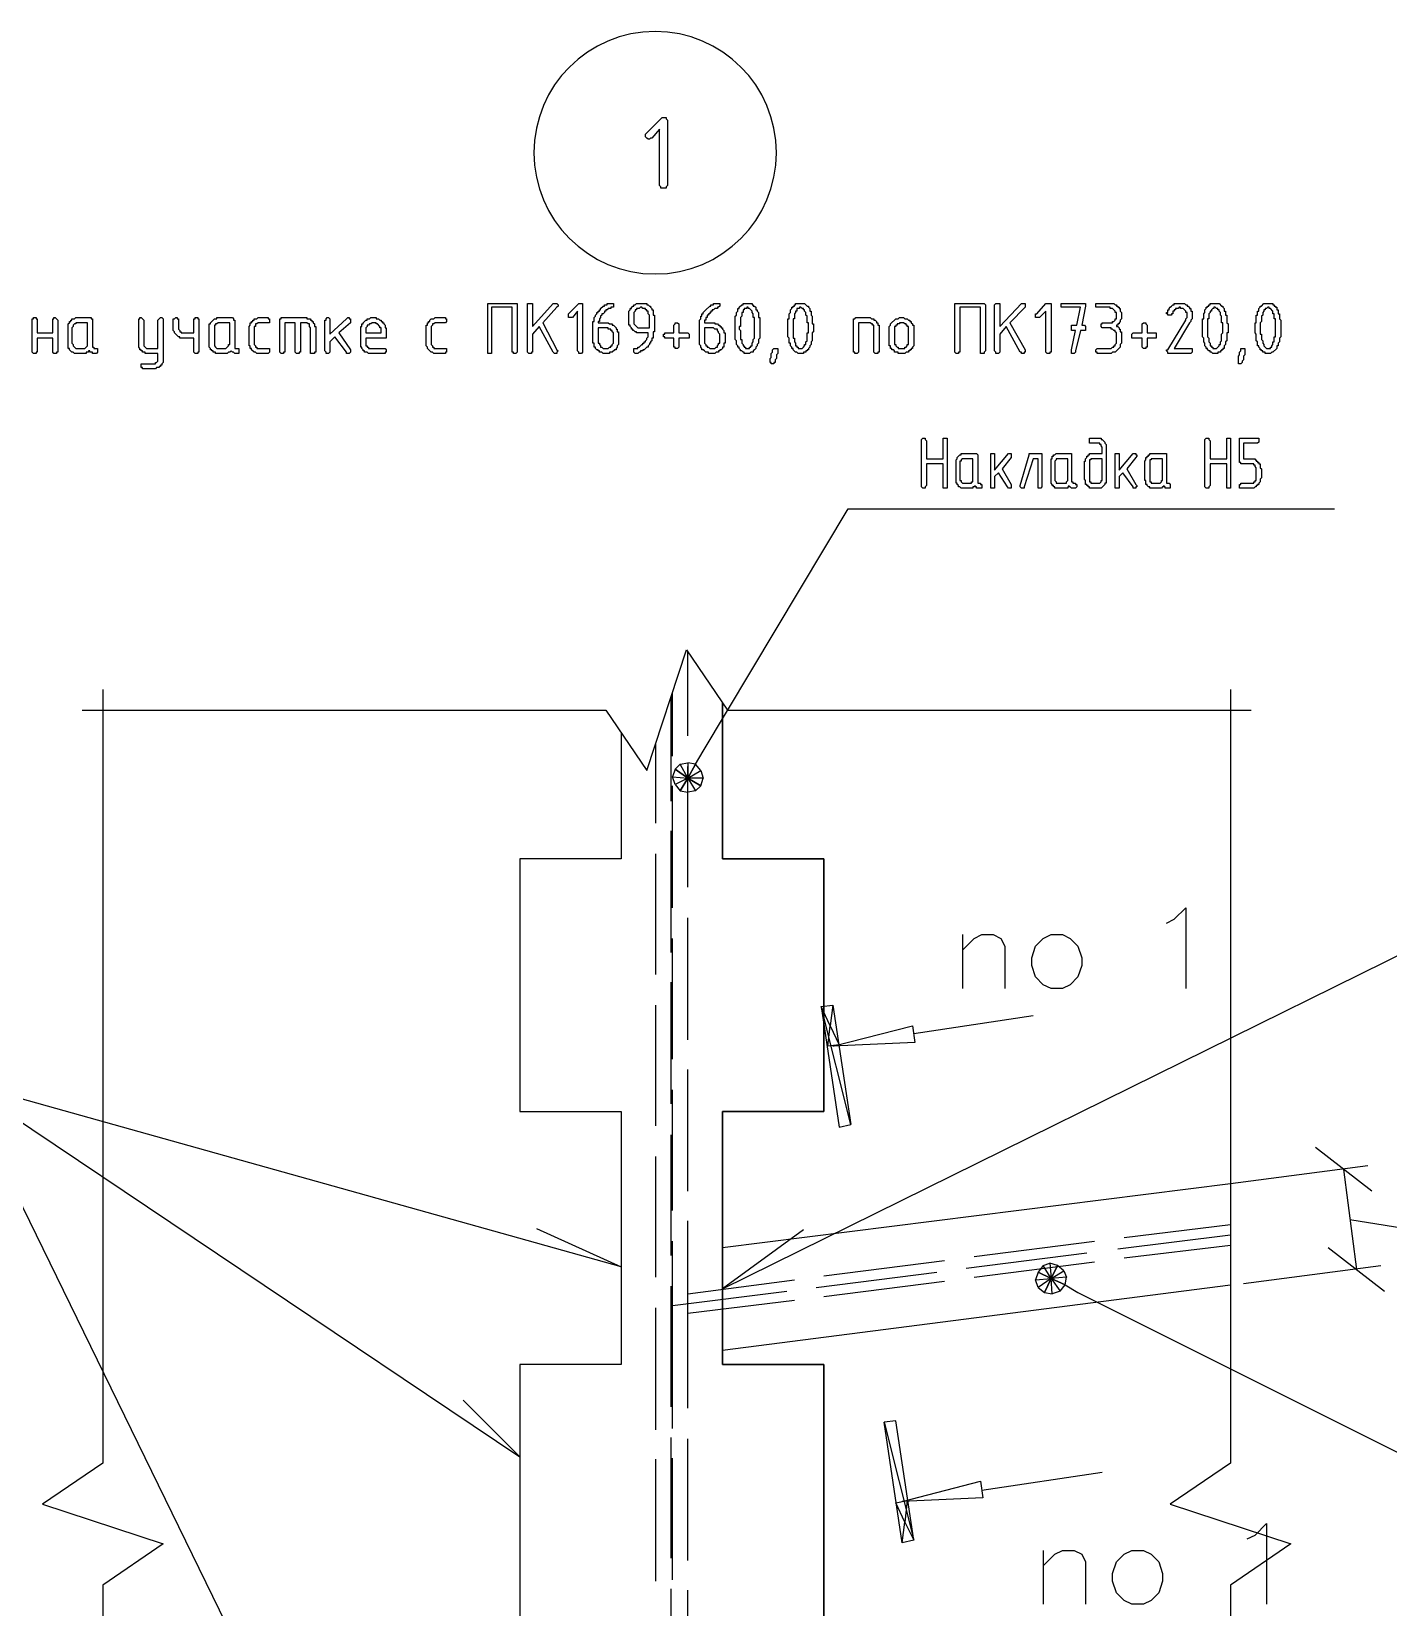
# Model space of a CAD drawing. Header units: millimetres. Extents: x 1 to 1188, y 1 to 840.
# Drawn here: x 435.3 to 502.4, y 317.3 to 395.3 of the extents above; entities that cross this region are included whole.
import ezdxf

# ---------------------------------------------------------------- set-up
doc = ezdxf.new("R2010")
doc.units = ezdxf.units.MM
doc.layers.add('GEOMETRY', color=7, linetype='Continuous')
doc.layers.add('TEXT_OUTLINE', color=7, linetype='Continuous')

msp = doc.modelspace()

# ---------------------------------------------------------------- linework, layer by layer
at = {"layer": 'GEOMETRY'}
for points in [[(466.352, 390.469), (465.97, 390.023), (465.906, 390.023), (465.843, 389.96), (465.78, 389.96), (465.716, 390.023), (465.653, 390.088), (465.653, 390.215), (466.478, 391.04), (466.669, 391.04), (466.669, 390.977), (466.732, 390.914), (466.732, 387.675), (466.669, 387.61), (466.669, 387.547), (466.415, 387.547), (466.415, 387.61), (466.352, 387.675)], [(457.906, 381.832), (459.303, 381.832), (459.303, 379.419), (459.239, 379.356), (459.113, 379.356), (459.113, 379.419), (459.048, 379.419), (459.048, 381.642), (458.032, 381.642), (458.032, 379.356), (457.842, 379.356), (457.842, 381.832)], [(460.382, 380.69), (460.065, 380.308), (460.065, 379.419), (460.002, 379.419), (460.002, 379.356), (459.873, 379.356), (459.81, 379.419), (459.81, 381.832), (460.065, 381.832), (460.065, 380.69), (461.081, 381.832), (461.271, 381.832), (461.334, 381.769), (461.334, 381.706), (461.271, 381.642), (460.572, 380.88), (461.271, 379.546), (461.334, 379.483), (461.271, 379.419), (461.271, 379.356), (461.144, 379.356), (461.081, 379.419)], [(462.288, 381.452), (462.033, 381.134), (461.843, 381.134), (461.843, 381.325), (462.351, 381.832), (462.541, 381.832), (462.541, 379.419), (462.478, 379.356), (462.351, 379.356), (462.351, 379.419), (462.288, 379.483)], [(463.939, 381.832), (464.065, 381.832), (464.065, 381.642), (463.939, 381.642), (463.939, 381.579), (463.81, 381.579), (463.747, 381.515), (463.684, 381.515), (463.684, 381.452), (463.62, 381.452), (463.62, 381.389), (463.557, 381.325), (463.494, 381.325), (463.494, 381.26), (463.43, 381.197), (463.43, 381.134), (463.367, 381.07), (463.367, 380.944), (463.303, 380.944), (463.303, 380.88), (463.81, 380.88), (463.875, 380.817), (464.002, 380.817), (464.002, 380.753), (464.065, 380.753), (464.192, 380.627), (464.192, 380.563), (464.256, 380.563), (464.256, 380.435), (464.319, 380.435), (464.319, 379.801), (464.256, 379.738), (464.256, 379.673), (464.192, 379.61), (464.192, 379.546), (464.129, 379.546), (464.002, 379.419), (463.875, 379.419), (463.875, 379.356), (463.557, 379.356), (463.494, 379.419), (463.367, 379.419), (463.367, 379.483), (463.303, 379.483), (463.303, 379.546), (463.24, 379.546), (463.177, 379.61), (463.177, 379.673), (463.113, 379.673), (463.113, 379.864), (463.048, 379.864), (463.048, 380.944), (463.113, 380.944), (463.113, 381.134), (463.177, 381.197), (463.177, 381.26), (463.24, 381.325), (463.24, 381.389), (463.303, 381.389), (463.303, 381.452), (463.367, 381.452), (463.367, 381.515), (463.43, 381.515), (463.43, 381.579), (463.557, 381.706), (463.62, 381.706), (463.62, 381.769), (463.747, 381.769), (463.747, 381.832)], [(465.208, 379.356), (465.144, 379.356), (465.081, 379.419), (465.081, 379.61), (465.271, 379.61), (465.271, 379.673), (465.335, 379.673), (465.398, 379.738), (465.463, 379.801), (465.526, 379.801), (465.526, 379.864), (465.589, 379.864), (465.589, 379.928), (465.653, 379.928), (465.653, 379.991), (465.716, 380.055), (465.716, 380.118), (465.78, 380.181), (465.78, 380.372), (465.208, 380.372), (465.208, 380.435), (465.144, 380.435), (465.081, 380.498), (465.018, 380.498), (465.018, 380.563), (464.954, 380.563), (464.954, 380.627), (464.891, 380.69), (464.891, 380.753), (464.827, 380.753), (464.827, 381.452), (464.891, 381.515), (464.891, 381.579), (464.954, 381.579), (464.954, 381.642), (465.018, 381.706), (465.081, 381.706), (465.081, 381.769), (465.144, 381.769), (465.208, 381.832), (465.716, 381.832), (465.716, 381.769), (465.78, 381.769), (465.843, 381.706), (465.906, 381.706), (465.906, 381.642), (465.97, 381.579), (465.97, 381.515), (466.033, 381.515), (466.033, 381.26), (466.097, 381.26), (466.097, 380.435), (466.033, 380.435), (466.033, 380.118), (465.97, 380.118), (465.97, 379.991), (465.906, 379.928), (465.906, 379.864), (465.843, 379.864), (465.843, 379.801), (465.78, 379.738), (465.78, 379.673), (465.716, 379.673), (465.589, 379.546), (465.526, 379.546), (465.526, 379.483), (465.398, 379.483), (465.398, 379.419), (465.335, 379.419), (465.271, 379.356)], [(465.843, 380.627), (465.843, 381.26), (465.78, 381.325), (465.78, 381.452), (465.716, 381.452), (465.716, 381.515), (465.653, 381.515), (465.653, 381.579), (465.526, 381.579), (465.463, 381.642), (465.398, 381.642), (465.335, 381.579), (465.208, 381.579), (465.208, 381.515), (465.144, 381.515), (465.144, 381.452), (465.081, 381.389), (465.081, 380.817), (465.271, 380.627)], [(469.208, 381.832), (469.335, 381.832), (469.335, 381.706), (469.272, 381.642), (469.208, 381.642), (469.208, 381.579), (469.081, 381.579), (469.018, 381.515), (468.955, 381.515), (468.955, 381.452), (468.891, 381.452), (468.891, 381.389), (468.828, 381.389), (468.828, 381.325), (468.764, 381.325), (468.764, 381.26), (468.701, 381.26), (468.701, 381.134), (468.638, 381.134), (468.638, 381.007), (468.573, 381.007), (468.573, 380.88), (469.081, 380.88), (469.081, 380.817), (469.208, 380.817), (469.272, 380.753), (469.335, 380.753), (469.335, 380.69), (469.398, 380.69), (469.398, 380.627), (469.463, 380.627), (469.463, 380.563), (469.527, 380.498), (469.527, 380.372), (469.59, 380.372), (469.59, 379.864), (469.527, 379.864), (469.527, 379.673), (469.463, 379.673), (469.463, 379.61), (469.398, 379.546), (469.335, 379.546), (469.335, 379.483), (469.272, 379.483), (469.272, 379.419), (469.145, 379.419), (469.081, 379.356), (468.764, 379.356), (468.764, 379.419), (468.638, 379.419), (468.573, 379.483), (468.51, 379.546), (468.446, 379.546), (468.446, 379.61), (468.383, 379.673), (468.383, 379.738), (468.319, 379.801), (468.319, 381.007), (468.383, 381.07), (468.383, 381.197), (468.446, 381.197), (468.446, 381.325), (468.51, 381.325), (468.51, 381.389), (468.573, 381.452), (468.638, 381.515), (468.828, 381.706), (468.891, 381.706), (468.891, 381.769), (469.018, 381.769), (469.018, 381.832)], [(471.304, 380.627), (471.304, 380.118), (471.241, 380.055), (471.241, 379.864), (471.177, 379.801), (471.177, 379.738), (471.114, 379.673), (471.114, 379.61), (471.051, 379.546), (470.986, 379.483), (470.986, 379.419), (470.859, 379.419), (470.796, 379.356), (470.542, 379.356), (470.542, 379.419), (470.479, 379.419), (470.415, 379.483), (470.352, 379.483), (470.352, 379.546), (470.289, 379.61), (470.289, 379.673), (470.225, 379.673), (470.225, 379.738), (470.16, 379.801), (470.16, 379.991), (470.097, 380.055), (470.097, 381.197), (470.16, 381.26), (470.16, 381.389), (470.225, 381.452), (470.225, 381.579), (470.289, 381.579), (470.289, 381.642), (470.415, 381.769), (470.479, 381.769), (470.479, 381.832), (470.923, 381.832), (470.923, 381.769), (470.986, 381.769), (470.986, 381.706), (471.051, 381.706), (471.114, 381.642), (471.114, 381.515), (471.177, 381.515), (471.177, 381.452), (471.241, 381.389), (471.241, 381.134), (471.304, 381.134)], [(471.051, 380.627), (471.051, 381.134), (470.986, 381.134), (470.986, 381.325), (470.923, 381.389), (470.923, 381.452), (470.796, 381.579), (470.732, 381.579), (470.732, 381.642), (470.669, 381.642), (470.669, 381.579), (470.542, 381.579), (470.542, 381.515), (470.479, 381.515), (470.479, 381.389), (470.415, 381.389), (470.415, 381.197), (470.352, 381.134), (470.352, 380.69), (470.289, 380.69), (470.289, 380.563), (470.352, 380.498), (470.352, 380.055), (470.415, 380.055), (470.415, 379.864), (470.479, 379.801), (470.479, 379.738), (470.542, 379.738), (470.542, 379.673), (470.606, 379.673), (470.606, 379.61), (470.796, 379.61), (470.796, 379.673), (470.859, 379.673), (470.859, 379.738), (470.923, 379.738), (470.923, 379.864), (470.986, 379.928), (470.986, 380.055), (471.051, 380.118)], [(473.971, 380.627), (473.971, 380.435), (473.907, 380.372), (473.907, 379.991), (473.844, 379.928), (473.844, 379.801), (473.781, 379.738), (473.781, 379.673), (473.717, 379.61), (473.717, 379.546), (473.654, 379.546), (473.654, 379.483), (473.59, 379.483), (473.59, 379.419), (473.464, 379.419), (473.464, 379.356), (473.209, 379.356), (473.145, 379.419), (473.082, 379.419), (472.955, 379.546), (472.955, 379.61), (472.892, 379.61), (472.892, 379.673), (472.828, 379.738), (472.828, 379.864), (472.765, 379.864), (472.765, 380.118), (472.702, 380.181), (472.702, 381.07), (472.765, 381.07), (472.765, 381.325), (472.828, 381.389), (472.828, 381.515), (472.892, 381.579), (472.892, 381.642), (472.955, 381.642), (472.955, 381.706), (473.019, 381.706), (473.019, 381.769), (473.082, 381.769), (473.082, 381.832), (473.527, 381.832), (473.654, 381.706), (473.717, 381.706), (473.717, 381.642), (473.781, 381.579), (473.781, 381.452), (473.844, 381.452), (473.844, 381.26), (473.907, 381.197), (473.907, 380.817), (473.971, 380.817)], [(473.717, 380.627), (473.717, 380.88), (473.654, 380.88), (473.654, 381.197), (473.59, 381.26), (473.59, 381.389), (473.527, 381.452), (473.527, 381.515), (473.464, 381.515), (473.464, 381.579), (473.4, 381.579), (473.335, 381.642), (473.272, 381.642), (473.272, 381.579), (473.145, 381.579), (473.145, 381.452), (473.082, 381.452), (473.082, 381.389), (473.019, 381.325), (473.019, 381.07), (472.955, 381.07), (472.955, 380.118), (473.019, 380.118), (473.019, 379.928), (473.082, 379.864), (473.082, 379.738), (473.145, 379.738), (473.145, 379.673), (473.209, 379.673), (473.209, 379.61), (473.4, 379.61), (473.464, 379.673), (473.527, 379.738), (473.527, 379.801), (473.59, 379.801), (473.59, 379.928), (473.654, 379.991), (473.654, 380.372), (473.717, 380.372)], [(481.083, 381.832), (482.417, 381.832), (482.48, 381.769), (482.48, 379.483), (482.417, 379.419), (482.417, 379.356), (482.227, 379.356), (482.227, 381.642), (481.21, 381.642), (481.21, 379.419), (481.146, 379.419), (481.146, 379.356), (481.019, 379.356), (480.956, 379.419), (480.956, 381.832)], [(483.496, 380.69), (483.179, 380.308), (483.179, 379.419), (483.115, 379.356), (482.989, 379.356), (482.989, 379.419), (482.925, 379.483), (482.925, 381.769), (482.989, 381.832), (483.179, 381.832), (483.179, 380.69), (484.258, 381.832), (484.448, 381.832), (484.448, 381.642), (483.686, 380.88), (484.448, 379.546), (484.448, 379.419), (484.385, 379.419), (484.385, 379.356), (484.258, 379.356), (484.258, 379.419), (484.194, 379.419)], [(485.465, 381.452), (485.147, 381.134), (484.956, 381.134), (484.956, 381.325), (485.02, 381.325), (485.465, 381.832), (485.719, 381.832), (485.719, 379.419), (485.655, 379.419), (485.655, 379.356), (485.528, 379.356), (485.465, 379.419)], [(486.926, 380.498), (486.734, 380.498), (486.734, 380.753), (486.989, 380.753), (487.179, 381.642), (486.227, 381.642), (486.227, 381.832), (487.433, 381.832), (487.433, 381.706), (487.243, 380.753), (487.369, 380.753), (487.433, 380.69), (487.433, 380.498), (487.179, 380.498), (486.926, 379.483), (486.926, 379.419), (486.861, 379.356), (486.734, 379.356), (486.734, 379.546)], [(488.577, 380.627), (488.258, 380.627), (488.195, 380.69), (488.195, 380.817), (488.258, 380.817), (488.258, 380.88), (488.767, 380.88), (488.767, 380.944), (488.83, 380.944), (488.894, 381.007), (488.894, 381.07), (488.957, 381.07), (488.957, 381.389), (488.894, 381.389), (488.894, 381.452), (488.767, 381.579), (488.64, 381.579), (488.64, 381.642), (487.941, 381.642), (487.941, 381.832), (488.83, 381.832), (488.894, 381.769), (488.957, 381.769), (488.957, 381.706), (489.02, 381.706), (489.02, 381.642), (489.084, 381.642), (489.084, 381.579), (489.147, 381.579), (489.147, 381.452), (489.21, 381.389), (489.21, 381.07), (489.147, 381.007), (489.147, 380.944), (489.084, 380.88), (489.084, 380.817), (489.02, 380.817), (489.02, 380.753), (488.957, 380.753), (488.957, 380.69), (489.02, 380.69), (489.084, 380.627), (489.084, 380.563), (489.147, 380.563), (489.147, 380.435), (489.21, 380.435), (489.21, 379.864), (489.147, 379.801), (489.147, 379.673), (488.894, 379.419), (488.767, 379.419), (488.703, 379.356), (488.005, 379.356), (488.005, 379.419), (487.941, 379.419), (487.941, 379.546), (488.005, 379.61), (488.703, 379.61), (488.767, 379.673), (488.83, 379.673), (488.83, 379.738), (488.894, 379.738), (488.894, 379.801), (488.957, 379.864), (488.957, 380.372), (488.894, 380.435), (488.894, 380.498), (488.83, 380.498), (488.767, 380.563), (488.703, 380.563), (488.703, 380.627)], [(492.069, 381.832), (492.322, 381.832), (492.385, 381.769), (492.45, 381.769), (492.45, 381.706), (492.514, 381.706), (492.577, 381.642), (492.577, 381.579), (492.64, 381.579), (492.64, 381.452), (492.704, 381.452), (492.704, 381.07), (492.64, 381.007), (492.64, 380.944), (492.577, 380.88), (491.815, 379.61), (492.704, 379.61), (492.704, 379.419), (492.64, 379.356), (491.497, 379.356), (491.497, 379.419), (491.433, 379.483), (491.433, 379.546), (491.497, 379.546), (492.385, 381.007), (492.385, 381.07), (492.45, 381.134), (492.45, 381.389), (492.385, 381.389), (492.385, 381.452), (492.259, 381.579), (492.132, 381.579), (492.132, 381.642), (492.069, 381.642), (492.005, 381.579), (491.878, 381.579), (491.878, 381.515), (491.815, 381.515), (491.815, 381.452), (491.752, 381.452), (491.752, 381.325), (491.688, 381.325), (491.688, 381.26), (491.497, 381.26), (491.497, 381.325), (491.433, 381.325), (491.433, 381.389), (491.497, 381.389), (491.497, 381.515), (491.56, 381.515), (491.56, 381.579), (491.623, 381.642), (491.688, 381.706), (491.752, 381.769), (491.815, 381.769), (491.815, 381.832)], [(494.481, 380.627), (494.481, 380.372), (494.418, 380.372), (494.418, 379.991), (494.355, 379.928), (494.355, 379.801), (494.291, 379.738), (494.291, 379.61), (494.228, 379.61), (494.228, 379.546), (494.164, 379.546), (494.164, 379.483), (494.101, 379.483), (494.101, 379.419), (493.973, 379.419), (493.973, 379.356), (493.719, 379.356), (493.656, 379.419), (493.593, 379.419), (493.593, 379.483), (493.529, 379.483), (493.466, 379.546), (493.466, 379.61), (493.402, 379.61), (493.402, 379.673), (493.339, 379.738), (493.339, 379.864), (493.276, 379.928), (493.276, 380.118), (493.211, 380.181), (493.211, 381.07), (493.276, 381.07), (493.276, 381.325), (493.339, 381.389), (493.339, 381.515), (493.402, 381.579), (493.402, 381.642), (493.466, 381.642), (493.466, 381.706), (493.529, 381.706), (493.529, 381.769), (493.593, 381.769), (493.593, 381.832), (494.038, 381.832), (494.164, 381.706), (494.228, 381.706), (494.228, 381.642), (494.291, 381.579), (494.291, 381.452), (494.355, 381.452), (494.355, 381.26), (494.418, 381.26), (494.418, 380.88), (494.481, 380.817)], [(494.228, 380.627), (494.228, 380.88), (494.164, 380.88), (494.164, 381.197), (494.101, 381.26), (494.101, 381.389), (494.038, 381.452), (494.038, 381.515), (493.973, 381.515), (493.973, 381.579), (493.91, 381.579), (493.846, 381.642), (493.783, 381.642), (493.783, 381.579), (493.719, 381.579), (493.656, 381.515), (493.656, 381.452), (493.593, 381.452), (493.593, 381.389), (493.529, 381.325), (493.529, 381.07), (493.466, 381.07), (493.466, 380.181), (493.529, 380.118), (493.529, 379.928), (493.593, 379.864), (493.593, 379.738), (493.656, 379.738), (493.656, 379.673), (493.719, 379.673), (493.719, 379.61), (493.91, 379.61), (494.038, 379.738), (494.038, 379.801), (494.101, 379.801), (494.101, 379.928), (494.164, 379.991), (494.164, 380.308), (494.228, 380.372)], [(497.085, 380.627), (497.085, 380.181), (497.021, 380.118), (497.021, 379.928), (496.958, 379.864), (496.958, 379.738), (496.894, 379.738), (496.894, 379.61), (496.704, 379.419), (496.641, 379.419), (496.577, 379.356), (496.323, 379.356), (496.323, 379.419), (496.196, 379.419), (496.196, 379.483), (496.132, 379.483), (496.132, 379.546), (496.069, 379.546), (496.069, 379.61), (496.006, 379.673), (496.006, 379.738), (495.942, 379.738), (495.942, 379.928), (495.879, 379.991), (495.879, 380.308), (495.815, 380.372), (495.815, 380.88), (495.879, 380.88), (495.879, 381.26), (495.942, 381.26), (495.942, 381.452), (496.006, 381.452), (496.006, 381.579), (496.069, 381.642), (496.069, 381.706), (496.132, 381.706), (496.259, 381.832), (496.704, 381.832), (496.704, 381.769), (496.768, 381.769), (496.768, 381.706), (496.831, 381.706), (496.831, 381.642), (496.894, 381.642), (496.894, 381.515), (496.958, 381.515), (496.958, 381.325), (497.021, 381.325), (497.021, 381.07), (497.085, 381.007)], [(496.831, 380.627), (496.831, 381.07), (496.768, 381.07), (496.768, 381.325), (496.704, 381.325), (496.704, 381.452), (496.577, 381.579), (496.514, 381.579), (496.514, 381.642), (496.451, 381.642), (496.386, 381.579), (496.323, 381.579), (496.323, 381.515), (496.259, 381.515), (496.259, 381.452), (496.196, 381.389), (496.196, 381.26), (496.132, 381.197), (496.132, 380.944), (496.069, 380.88), (496.069, 380.308), (496.132, 380.308), (496.132, 380.055), (496.196, 379.991), (496.196, 379.864), (496.259, 379.801), (496.259, 379.738), (496.323, 379.673), (496.386, 379.61), (496.577, 379.61), (496.577, 379.673), (496.641, 379.673), (496.641, 379.738), (496.704, 379.801), (496.704, 379.928), (496.768, 379.928), (496.768, 380.181), (496.831, 380.181)], [(435.554, 380.118), (435.554, 379.419), (435.49, 379.419), (435.49, 379.356), (435.364, 379.356), (435.3, 379.419), (435.3, 381.07), (435.364, 381.07), (435.364, 381.134), (435.49, 381.134), (435.49, 381.07), (435.554, 381.07), (435.554, 380.372), (436.316, 380.372), (436.316, 381.07), (436.379, 381.07), (436.379, 381.134), (436.443, 381.134), (436.569, 381.007), (436.569, 379.419), (436.506, 379.419), (436.506, 379.356), (436.379, 379.356), (436.316, 379.419), (436.316, 380.118)], [(438.539, 379.483), (438.539, 379.419), (438.475, 379.356), (438.284, 379.356), (438.284, 379.419), (438.157, 379.419), (438.157, 379.483), (438.094, 379.483), (438.094, 379.419), (437.967, 379.419), (437.967, 379.356), (437.395, 379.356), (437.331, 379.419), (437.268, 379.419), (437.141, 379.546), (437.141, 379.61), (437.078, 379.61), (437.078, 380.817), (437.141, 380.88), (437.141, 380.944), (437.205, 380.944), (437.205, 381.007), (437.268, 381.007), (437.268, 381.07), (437.395, 381.07), (437.458, 381.134), (438.22, 381.134), (438.22, 381.07), (438.284, 381.07), (438.284, 379.673), (438.347, 379.673), (438.347, 379.61), (438.539, 379.61)], [(438.03, 380.88), (437.458, 380.88), (437.458, 380.817), (437.395, 380.817), (437.331, 380.753), (437.331, 380.69), (437.268, 380.627), (437.268, 379.864), (437.331, 379.801), (437.331, 379.738), (437.395, 379.673), (437.458, 379.61), (437.903, 379.61), (437.967, 379.673), (438.03, 379.738)], [(441.522, 379.102), (441.522, 379.356), (440.888, 379.356), (440.888, 379.419), (440.76, 379.419), (440.76, 379.483), (440.697, 379.483), (440.697, 379.546), (440.633, 379.546), (440.633, 379.61), (440.57, 379.673), (440.57, 381.07), (440.633, 381.07), (440.633, 381.134), (440.697, 381.134), (440.823, 381.007), (440.823, 379.738), (440.952, 379.61), (441.522, 379.61), (441.522, 381.007), (441.585, 381.07), (441.65, 381.134), (441.714, 381.134), (441.777, 381.07), (441.777, 378.911), (441.714, 378.848), (441.714, 378.784), (441.65, 378.784), (441.65, 378.721), (441.585, 378.721), (441.585, 378.657), (441.459, 378.657), (441.395, 378.594), (440.76, 378.594), (440.76, 378.657), (440.697, 378.657), (440.697, 378.848), (441.395, 378.848), (441.395, 378.911), (441.459, 378.911), (441.522, 378.976)], [(443.555, 381.007), (443.555, 379.419), (443.491, 379.419), (443.491, 379.356), (443.364, 379.356), (443.301, 379.419), (443.301, 380.118), (442.602, 380.118), (442.602, 380.181), (442.539, 380.181), (442.476, 380.245), (442.411, 380.308), (442.348, 380.372), (442.348, 380.435), (442.284, 380.498), (442.284, 381.07), (442.348, 381.07), (442.411, 381.134), (442.476, 381.134), (442.476, 381.07), (442.539, 381.07), (442.539, 380.563), (442.602, 380.498), (442.602, 380.435), (442.666, 380.435), (442.666, 380.372), (443.301, 380.372), (443.301, 381.07), (443.364, 381.07), (443.364, 381.134), (443.491, 381.134), (443.491, 381.07), (443.555, 381.07)], [(445.523, 379.483), (445.523, 379.356), (445.332, 379.356), (445.269, 379.419), (445.206, 379.419), (445.142, 379.483), (445.079, 379.419), (445.015, 379.419), (444.952, 379.356), (444.38, 379.356), (444.38, 379.419), (444.253, 379.419), (444.253, 379.483), (444.19, 379.483), (444.19, 379.546), (444.127, 379.546), (444.127, 379.61), (444.063, 379.673), (444.063, 380.817), (444.127, 380.817), (444.127, 380.88), (444.317, 381.07), (444.444, 381.07), (444.444, 381.134), (445.206, 381.134), (445.269, 381.07), (445.269, 381.007), (445.332, 381.007), (445.332, 379.61), (445.523, 379.61)], [(445.079, 380.88), (444.507, 380.88), (444.444, 380.817), (444.38, 380.817), (444.38, 380.753), (444.317, 380.753), (444.317, 379.738), (444.38, 379.673), (444.444, 379.61), (444.889, 379.61), (444.952, 379.673), (445.015, 379.738), (445.015, 379.801), (445.079, 379.801)], [(446.285, 380.627), (446.285, 379.801), (446.348, 379.738), (446.348, 379.673), (446.413, 379.673), (446.413, 379.61), (447.047, 379.61), (447.047, 379.419), (446.983, 379.356), (446.413, 379.356), (446.348, 379.419), (446.285, 379.419), (446.158, 379.546), (446.158, 379.61), (446.094, 379.61), (446.094, 379.738), (446.031, 379.738), (446.031, 380.69), (446.094, 380.753), (446.094, 380.88), (446.158, 380.88), (446.158, 380.944), (446.221, 380.944), (446.221, 381.007), (446.285, 381.007), (446.285, 381.07), (446.413, 381.07), (446.476, 381.134), (446.983, 381.134), (446.983, 381.07), (447.047, 381.07), (447.047, 380.88), (446.476, 380.88), (446.413, 380.817), (446.348, 380.817), (446.348, 380.69), (446.285, 380.69)], [(447.682, 381.134), (448.889, 381.134), (448.889, 381.07), (449.079, 381.07), (449.079, 381.007), (449.143, 381.007), (449.143, 380.944), (449.206, 380.944), (449.206, 380.88), (449.269, 380.817), (449.269, 380.69), (449.333, 380.69), (449.333, 379.419), (449.269, 379.419), (449.269, 379.356), (449.079, 379.356), (449.079, 380.627), (449.016, 380.69), (449.016, 380.817), (448.952, 380.817), (448.889, 380.88), (448.571, 380.88), (448.571, 379.419), (448.507, 379.419), (448.507, 379.356), (448.381, 379.356), (448.317, 379.419), (448.317, 380.88), (447.809, 380.88), (447.809, 379.419), (447.745, 379.419), (447.745, 379.356), (447.619, 379.356), (447.555, 379.419), (447.555, 381.07), (447.619, 381.07), (447.619, 381.134)], [(450.031, 380.308), (450.857, 381.07), (450.92, 381.134), (450.984, 381.134), (450.984, 381.07), (451.047, 381.07), (451.047, 380.88), (450.477, 380.372), (451.047, 379.546), (451.047, 379.419), (450.984, 379.356), (450.857, 379.356), (450.857, 379.419), (450.285, 380.181), (450.031, 379.928), (450.031, 379.419), (449.968, 379.356), (449.841, 379.356), (449.841, 379.419), (449.778, 379.483), (449.778, 381.007), (449.841, 381.007), (449.841, 381.07), (449.905, 381.134), (449.968, 381.134), (450.031, 381.07)], [(451.809, 380.118), (451.809, 379.738), (451.873, 379.738), (451.873, 379.673), (451.936, 379.673), (451.936, 379.61), (452.763, 379.61), (452.826, 379.546), (452.826, 379.419), (452.763, 379.419), (452.763, 379.356), (451.936, 379.356), (451.873, 379.419), (451.746, 379.419), (451.746, 379.483), (451.682, 379.483), (451.682, 379.546), (451.619, 379.61), (451.619, 379.673), (451.556, 379.673), (451.556, 380.69), (451.619, 380.69), (451.619, 380.817), (451.682, 380.817), (451.682, 380.88), (451.809, 381.007), (451.873, 381.007), (451.873, 381.07), (452.001, 381.07), (452.064, 381.134), (452.318, 381.134), (452.318, 381.07), (452.444, 381.07), (452.508, 381.007), (452.571, 381.007), (452.571, 380.944), (452.635, 380.944), (452.635, 380.88), (452.698, 380.88), (452.698, 380.817), (452.763, 380.753), (452.763, 380.627), (452.826, 380.627), (452.826, 380.118)], [(452.191, 380.88), (452.127, 380.88), (452.064, 380.817), (452.001, 380.817), (451.936, 380.753), (451.873, 380.753), (451.873, 380.69), (451.809, 380.627), (451.809, 380.372), (452.571, 380.372), (452.571, 380.627), (452.508, 380.627), (452.508, 380.69), (452.381, 380.817), (452.318, 380.817), (452.318, 380.88)], [(455.048, 380.627), (455.048, 379.801), (455.111, 379.738), (455.111, 379.673), (455.176, 379.673), (455.176, 379.61), (455.81, 379.61), (455.81, 379.419), (455.746, 379.419), (455.746, 379.356), (455.176, 379.356), (455.111, 379.419), (455.048, 379.419), (454.857, 379.61), (454.857, 379.673), (454.794, 379.738), (454.794, 380.753), (454.857, 380.753), (454.857, 380.88), (454.921, 380.88), (454.921, 380.944), (454.984, 380.944), (454.984, 381.007), (455.048, 381.07), (455.176, 381.07), (455.239, 381.134), (455.746, 381.134), (455.746, 381.07), (455.81, 381.07), (455.81, 380.944), (455.746, 380.88), (455.239, 380.88), (455.176, 380.817), (455.111, 380.817), (455.111, 380.753), (455.048, 380.69)], [(467.05, 380.118), (466.605, 380.118), (466.605, 380.181), (466.542, 380.181), (466.542, 380.308), (466.605, 380.308), (466.605, 380.372), (467.05, 380.372), (467.05, 380.753), (467.114, 380.817), (467.114, 380.88), (467.24, 380.88), (467.304, 380.817), (467.304, 380.372), (467.748, 380.372), (467.811, 380.308), (467.811, 380.118), (467.304, 380.118), (467.304, 379.673), (467.24, 379.61), (467.114, 379.61), (467.114, 379.673), (467.05, 379.673)], [(475.94, 379.483), (475.94, 381.07), (476.003, 381.07), (476.067, 381.134), (476.765, 381.134), (476.829, 381.07), (476.956, 381.07), (476.956, 381.007), (477.019, 381.007), (477.082, 380.944), (477.082, 380.88), (477.146, 380.88), (477.146, 380.753), (477.209, 380.753), (477.209, 379.419), (477.146, 379.419), (477.146, 379.356), (477.019, 379.356), (476.956, 379.419), (476.956, 380.753), (476.892, 380.753), (476.892, 380.817), (476.829, 380.817), (476.765, 380.88), (476.194, 380.88), (476.194, 379.419), (476.13, 379.356), (476.003, 379.356), (476.003, 379.419), (475.94, 379.419)], [(477.718, 379.991), (477.718, 380.69), (477.781, 380.753), (477.781, 380.817), (478.035, 381.07), (478.163, 381.07), (478.226, 381.134), (478.416, 381.134), (478.48, 381.07), (478.606, 381.07), (478.67, 381.007), (478.733, 381.007), (478.733, 380.944), (478.797, 380.944), (478.797, 380.88), (478.86, 380.817), (478.86, 380.753), (478.923, 380.753), (478.923, 379.738), (478.86, 379.673), (478.86, 379.61), (478.797, 379.61), (478.797, 379.546), (478.733, 379.546), (478.733, 379.483), (478.67, 379.483), (478.67, 379.419), (478.543, 379.419), (478.48, 379.356), (478.163, 379.356), (478.163, 379.419), (477.971, 379.419), (477.971, 379.483), (477.908, 379.546), (477.844, 379.546), (477.844, 379.61), (477.781, 379.61), (477.781, 379.738), (477.718, 379.738)], [(478.67, 379.991), (478.67, 380.69), (478.606, 380.69), (478.606, 380.753), (478.543, 380.753), (478.543, 380.817), (478.48, 380.817), (478.416, 380.88), (478.226, 380.88), (478.226, 380.817), (478.098, 380.817), (478.098, 380.753), (478.035, 380.753), (478.035, 380.69), (477.971, 380.69), (477.971, 379.801), (478.035, 379.801), (478.035, 379.738), (478.098, 379.673), (478.163, 379.673), (478.163, 379.61), (478.48, 379.61), (478.48, 379.673), (478.543, 379.673), (478.606, 379.738), (478.606, 379.801), (478.67, 379.801)], [(490.227, 380.118), (489.719, 380.118), (489.719, 380.308), (489.782, 380.372), (490.227, 380.372), (490.227, 380.817), (490.291, 380.88), (490.418, 380.88), (490.418, 380.817), (490.481, 380.753), (490.481, 380.372), (490.926, 380.372), (490.926, 380.118), (490.481, 380.118), (490.481, 379.673), (490.418, 379.673), (490.418, 379.61), (490.291, 379.61), (490.227, 379.673)], [(463.303, 380.627), (463.303, 379.864), (463.367, 379.864), (463.367, 379.801), (463.43, 379.738), (463.43, 379.673), (463.494, 379.673), (463.557, 379.61), (463.81, 379.61), (463.875, 379.673), (463.939, 379.673), (463.939, 379.738), (464.002, 379.738), (464.002, 379.801), (464.065, 379.864), (464.065, 380.372), (464.002, 380.435), (464.002, 380.498), (463.939, 380.498), (463.939, 380.563), (463.81, 380.563), (463.81, 380.627)], [(468.573, 380.627), (468.573, 379.864), (468.638, 379.801), (468.638, 379.738), (468.701, 379.738), (468.701, 379.673), (468.764, 379.673), (468.828, 379.61), (469.081, 379.61), (469.145, 379.673), (469.208, 379.673), (469.208, 379.738), (469.272, 379.801), (469.272, 379.864), (469.335, 379.864), (469.335, 380.308), (469.272, 380.372), (469.272, 380.435), (469.208, 380.498), (469.208, 380.563), (469.081, 380.563), (469.018, 380.627)], [(472.066, 379.61), (472.193, 379.61), (472.193, 379.356), (472.13, 379.293), (472.13, 379.102), (472.066, 379.039), (472.066, 378.911), (472.003, 378.911), (472.003, 378.848), (471.876, 378.848), (471.876, 378.911), (471.813, 378.911), (471.813, 379.102), (471.876, 379.166), (471.876, 379.356), (471.939, 379.419), (471.939, 379.546), (472.003, 379.61)], [(495.18, 379.61), (495.307, 379.61), (495.307, 379.293), (495.244, 379.229), (495.244, 379.039), (495.18, 378.976), (495.18, 378.911), (495.117, 378.848), (494.99, 378.848), (494.99, 379.229), (495.053, 379.293), (495.053, 379.419), (495.117, 379.483), (495.117, 379.61)], [(479.305, 372.816), (479.305, 375.102), (479.369, 375.165), (479.495, 375.165), (479.495, 375.102), (479.559, 375.039), (479.559, 374.148), (480.384, 374.148), (480.384, 375.165), (480.576, 375.165), (480.576, 372.689), (480.384, 372.689), (480.384, 373.895), (479.559, 373.895), (479.559, 372.816), (479.495, 372.752), (479.495, 372.689), (479.369, 372.689), (479.305, 372.752)], [(488.448, 374.657), (488.448, 372.943), (488.385, 372.943), (488.385, 372.879), (488.195, 372.689), (487.623, 372.689), (487.623, 372.752), (487.56, 372.752), (487.56, 372.816), (487.496, 372.816), (487.496, 372.879), (487.433, 372.879), (487.433, 373.069), (487.369, 373.133), (487.369, 374.022), (487.433, 374.022), (487.433, 374.148), (487.496, 374.213), (487.496, 374.277), (487.56, 374.277), (487.56, 374.34), (487.623, 374.34), (487.623, 374.403), (488.258, 374.403), (488.258, 374.72), (488.195, 374.784), (488.195, 374.847), (488.131, 374.847), (488.131, 374.91), (487.623, 374.91), (487.623, 375.165), (488.195, 375.165), (488.195, 375.102), (488.258, 375.102), (488.385, 374.975), (488.385, 374.91), (488.448, 374.847)], [(493.339, 372.816), (493.339, 375.102), (493.402, 375.165), (493.529, 375.165), (493.529, 375.102), (493.593, 375.039), (493.593, 374.148), (494.418, 374.148), (494.418, 375.165), (494.608, 375.165), (494.608, 372.689), (494.418, 372.689), (494.418, 373.895), (493.593, 373.895), (493.593, 372.816), (493.529, 372.752), (493.529, 372.689), (493.402, 372.689), (493.339, 372.752)], [(495.053, 374.022), (495.053, 375.165), (496.006, 375.165), (496.006, 374.975), (495.942, 374.91), (495.244, 374.91), (495.244, 374.148), (495.815, 374.148), (495.815, 374.085), (495.879, 374.085), (495.879, 374.022), (495.942, 374.022), (495.942, 373.958), (496.006, 373.958), (496.006, 373.895), (496.069, 373.895), (496.069, 373.705), (496.132, 373.641), (496.132, 373.196), (496.069, 373.133), (496.069, 373.006), (496.006, 372.943), (496.006, 372.879), (495.942, 372.879), (495.942, 372.816), (495.879, 372.816), (495.879, 372.752), (495.815, 372.752), (495.752, 372.689), (495.053, 372.689), (495.053, 372.879), (495.117, 372.879), (495.117, 372.943), (495.752, 372.943), (495.752, 373.006), (495.815, 373.006), (495.815, 373.069), (495.879, 373.069), (495.879, 373.705), (495.815, 373.768), (495.815, 373.831), (495.752, 373.831), (495.752, 373.895), (495.117, 373.895), (495.117, 373.958), (495.053, 373.958)], [(482.29, 372.816), (482.29, 372.689), (482.035, 372.689), (482.035, 372.752), (481.972, 372.752), (481.972, 372.816), (481.908, 372.752), (481.845, 372.752), (481.845, 372.689), (481.273, 372.689), (481.21, 372.752), (481.146, 372.752), (481.146, 372.816), (481.083, 372.879), (481.083, 372.943), (481.019, 372.943), (481.019, 374.085), (481.083, 374.148), (481.083, 374.213), (481.21, 374.34), (481.273, 374.34), (481.273, 374.403), (482.035, 374.403), (482.098, 374.34), (482.098, 372.943), (482.227, 372.943), (482.227, 372.879), (482.29, 372.879)], [(481.845, 374.148), (481.338, 374.148), (481.273, 374.085), (481.273, 374.022), (481.21, 374.022), (481.21, 373.069), (481.273, 373.069), (481.273, 373.006), (481.338, 372.943), (481.781, 372.943), (481.781, 373.006), (481.845, 373.006)], [(482.925, 373.578), (483.623, 374.403), (483.751, 374.403), (483.751, 374.213), (483.306, 373.641), (483.751, 372.879), (483.751, 372.689), (483.623, 372.689), (483.559, 372.752), (483.115, 373.451), (482.925, 373.26), (482.925, 372.689), (482.734, 372.689), (482.734, 374.403), (482.925, 374.403)], [(484.766, 374.403), (485.273, 374.403), (485.273, 372.752), (485.21, 372.689), (485.083, 372.689), (485.083, 374.148), (484.83, 374.148), (484.385, 372.752), (484.385, 372.689), (484.258, 372.689), (484.194, 372.752), (484.194, 372.816), (484.639, 374.34), (484.639, 374.403)], [(486.989, 372.816), (486.989, 372.752), (486.926, 372.689), (486.734, 372.689), (486.671, 372.752), (486.607, 372.752), (486.607, 372.816), (486.607, 372.752), (486.544, 372.752), (486.544, 372.689), (485.909, 372.689), (485.909, 372.752), (485.845, 372.752), (485.845, 372.816), (485.782, 372.816), (485.782, 372.879), (485.719, 372.943), (485.719, 374.148), (485.782, 374.148), (485.782, 374.277), (485.845, 374.277), (485.845, 374.34), (485.909, 374.34), (485.972, 374.403), (486.734, 374.403), (486.734, 373.006), (486.798, 373.006), (486.798, 372.943), (486.926, 372.943), (486.926, 372.879), (486.989, 372.879)], [(486.544, 374.148), (485.972, 374.148), (485.972, 374.085), (485.909, 374.022), (485.909, 373.069), (485.972, 373.006), (485.972, 372.943), (486.481, 372.943), (486.481, 373.006), (486.544, 373.069)], [(488.258, 373.196), (488.258, 374.148), (487.688, 374.148), (487.688, 374.085), (487.623, 374.085), (487.623, 373.006), (487.688, 373.006), (487.688, 372.943), (488.131, 372.943), (488.195, 373.006), (488.195, 373.069), (488.258, 373.069)], [(489.084, 373.578), (489.782, 374.403), (489.909, 374.403), (489.909, 374.34), (489.973, 374.34), (489.973, 374.277), (489.909, 374.213), (489.465, 373.641), (489.909, 372.879), (489.973, 372.816), (489.973, 372.752), (489.909, 372.752), (489.909, 372.689), (489.782, 372.689), (489.782, 372.752), (489.275, 373.451), (489.084, 373.26), (489.084, 372.689), (488.894, 372.689), (488.894, 374.403), (489.084, 374.403)], [(491.623, 372.816), (491.623, 372.689), (491.37, 372.689), (491.37, 372.752), (491.306, 372.752), (491.306, 372.816), (491.306, 372.752), (491.243, 372.752), (491.18, 372.689), (490.608, 372.689), (490.608, 372.752), (490.544, 372.752), (490.481, 372.816), (490.481, 372.879), (490.418, 372.879), (490.418, 373.069), (490.354, 373.069), (490.354, 374.022), (490.418, 374.085), (490.418, 374.213), (490.481, 374.213), (490.481, 374.277), (490.544, 374.277), (490.544, 374.34), (490.608, 374.34), (490.608, 374.403), (491.433, 374.403), (491.433, 372.943), (491.56, 372.943), (491.623, 372.879)], [(491.243, 374.148), (490.671, 374.148), (490.671, 374.085), (490.608, 374.085), (490.608, 373.006), (490.671, 373.006), (490.671, 372.943), (491.116, 372.943), (491.18, 373.006), (491.18, 373.069), (491.243, 373.069)], [(467.748, 358.338), (467.367, 359.035), (467.114, 358.782)], [(467.748, 359.1), (467.748, 358.338), (467.367, 359.035)], [(468.129, 359.035), (467.748, 359.1), (467.748, 358.338)], [(467.748, 358.338), (468.383, 358.719), (468.129, 359.035)], [(467.114, 358.782), (466.985, 358.402), (467.748, 358.338)], [(466.985, 358.402), (467.748, 358.338), (467.114, 358.02)], [(467.748, 358.338), (467.114, 358.02), (467.367, 357.703)], [(467.367, 357.703), (467.748, 357.639), (467.748, 358.338)], [(468.51, 358.338), (467.748, 358.338), (468.383, 358.719)], [(467.748, 357.639), (467.748, 358.338), (468.129, 357.703)], [(467.748, 358.338), (468.129, 357.703), (468.383, 357.956)], [(468.383, 357.956), (468.51, 358.338), (467.748, 358.338)], [(485.719, 350.591), (486.29, 350.591), (486.671, 350.401), (487.052, 350.019), (487.243, 349.447), (487.243, 349.067), (487.052, 348.495), (486.671, 348.114), (486.29, 347.923), (485.719, 347.923), (485.338, 348.114), (484.956, 348.495), (484.766, 349.067), (484.766, 349.447), (484.956, 350.019), (485.338, 350.401)], [(475.813, 341.193), (474.352, 347.034), (474.923, 347.098)], [(474.796, 346.082), (475.241, 345.13), (474.669, 345.066), (474.796, 346.082), (474.352, 347.034), (474.923, 347.098)], [(475.241, 341.066), (475.813, 341.193), (474.352, 347.034)], [(474.923, 345.066), (478.86, 346.082), (478.988, 345.256)], [(485.083, 333.89), (484.956, 333.509), (485.719, 333.572)], [(485.719, 333.572), (485.338, 334.207), (485.083, 333.89)], [(485.655, 334.334), (485.719, 333.572), (485.338, 334.207)], [(486.035, 334.207), (485.655, 334.334), (485.719, 333.572)], [(485.719, 333.572), (486.354, 333.954), (486.035, 334.207)], [(486.481, 333.635), (485.719, 333.572), (486.354, 333.954)], [(484.956, 333.509), (485.719, 333.572), (485.083, 333.128)], [(485.719, 333.572), (485.083, 333.128), (485.402, 332.873)], [(485.402, 332.873), (485.782, 332.81), (485.719, 333.572)], [(486.417, 333.255), (486.481, 333.635), (485.719, 333.572)], [(485.782, 332.81), (485.719, 333.572), (486.164, 332.938)], [(485.719, 333.572), (486.164, 332.938), (486.417, 333.255)], [(478.035, 326.523), (477.464, 326.46), (478.923, 320.619)], [(477.464, 326.46), (478.923, 320.619), (478.353, 320.492)], [(478.353, 322.523), (482.227, 323.54), (482.353, 322.714)], [(478.48, 321.507), (478.035, 322.46), (478.606, 322.588), (478.48, 321.507), (478.923, 320.619), (478.353, 320.492)], [(489.719, 320.11), (490.291, 320.11), (490.671, 319.92), (491.053, 319.539), (491.243, 318.968), (491.243, 318.586), (491.053, 318.015), (490.671, 317.634), (490.291, 317.444), (489.719, 317.444), (489.339, 317.634), (488.957, 318.015), (488.767, 318.586), (488.767, 318.968), (488.957, 319.539), (489.339, 319.92)]]:
    msp.add_lwpolyline(points, close=True, dxfattribs=at)
for points in [[(468.129, 359.035), (468.51, 359.671), (475.685, 371.672), (499.752, 371.672)], [(437.777, 361.703), (463.684, 361.703), (465.716, 358.719), (467.684, 364.688), (469.717, 361.703), (495.625, 361.703)], [(467.748, 360.433), (467.748, 364.623)], [(438.792, 362.719), (438.792, 324.429), (435.807, 322.396), (441.777, 320.428), (438.792, 318.396), (438.792, 280.169)], [(466.922, 357.194), (466.922, 362.339)], [(466.985, 359.417), (466.985, 362.592)], [(474.479, 298.077), (474.479, 304.298), (469.463, 304.298), (469.463, 316.808), (474.479, 316.808), (474.479, 329.318), (469.463, 329.318), (469.463, 341.828), (474.479, 341.828), (474.479, 354.338), (469.463, 354.338), (469.463, 362.084)], [(469.463, 362.084), (469.463, 354.338), (474.479, 354.338), (474.479, 341.828), (469.463, 341.828), (469.463, 329.318), (474.479, 329.318), (474.479, 316.808), (469.463, 316.808), (469.463, 304.298), (474.479, 304.298), (474.479, 291.79), (469.463, 291.79), (469.463, 280.486)], [(494.608, 362.719), (494.608, 324.429), (491.623, 322.396), (497.593, 320.428), (494.608, 318.396), (494.608, 280.169)], [(464.446, 360.56), (464.446, 354.338), (459.43, 354.338), (459.43, 341.828), (464.446, 341.828), (464.446, 329.318), (459.43, 329.318), (459.43, 316.808), (464.446, 316.808), (464.446, 304.298), (459.43, 304.298), (459.43, 291.79), (464.446, 291.79), (464.446, 279.28)], [(466.16, 356.115), (466.16, 360.052)], [(467.748, 352.94), (467.748, 358.909)], [(466.985, 351.923), (466.985, 357.956)], [(466.922, 349.702), (466.922, 355.734)], [(466.16, 348.622), (466.16, 354.591)], [(491.433, 351.163), (491.815, 351.353), (492.385, 351.923), (492.385, 347.923)], [(467.748, 345.383), (467.748, 351.416)], [(466.985, 344.431), (466.985, 350.401)], [(481.338, 350.591), (481.338, 347.923)], [(481.338, 349.829), (481.908, 350.401), (482.29, 350.591), (482.86, 350.591), (483.242, 350.401), (483.432, 350.019), (483.432, 347.923)], [(473.464, 335.985), (469.463, 333.065), (503.563, 349.892), (539.122, 349.892)], [(466.922, 342.208), (466.922, 348.241)], [(466.16, 341.129), (466.16, 347.098)], [(478.923, 345.702), (484.83, 346.59)], [(460.255, 336.048), (464.446, 334.144), (431.807, 343.289), (389.77, 343.289)], [(451.302, 305.125), (452.635, 300.616), (431.807, 343.289), (459.43, 324.746), (456.635, 327.54)], [(467.748, 337.891), (467.748, 343.923)], [(466.985, 336.939), (466.985, 342.907)], [(466.922, 334.716), (466.922, 340.684)], [(466.16, 333.635), (466.16, 339.605)], [(501.594, 337.891), (498.8, 340.05)], [(494.608, 338.271), (501.403, 339.16)], [(500.196, 338.97), (500.831, 334.017)], [(469.463, 335.096), (494.608, 338.271)], [(467.748, 327.159), (467.748, 336.43)], [(489.339, 335.605), (494.608, 336.24)], [(500.514, 336.494), (504.006, 335.922), (504.705, 330.46)], [(489.02, 335.033), (494.608, 335.731)], [(466.985, 326.143), (466.985, 335.414)], [(481.528, 334.081), (487.496, 334.843)], [(481.908, 334.652), (487.878, 335.414)], [(489.339, 334.589), (494.608, 335.223)], [(499.434, 335.096), (502.229, 332.938)], [(474.098, 333.128), (480.067, 333.89)], [(474.479, 333.7), (480.448, 334.461)], [(481.908, 333.635), (487.878, 334.398)], [(495.244, 333.319), (502.039, 334.207)], [(466.922, 327.222), (466.922, 333.192)], [(467.748, 332.81), (473.019, 333.509)], [(469.463, 330.017), (494.608, 333.255)], [(474.479, 332.683), (480.448, 333.445)], [(486.417, 333.255), (487.052, 332.873), (505.085, 323.857), (524.707, 323.857)], [(466.985, 332.239), (472.638, 332.938)], [(467.748, 331.858), (473.019, 332.493)], [(466.16, 326.08), (466.16, 332.113)], [(466.922, 319.73), (466.922, 325.698)], [(467.748, 319.603), (467.748, 325.635)], [(466.16, 318.586), (466.16, 324.619)], [(466.985, 318.651), (466.985, 324.682)], [(482.29, 323.095), (488.258, 323.984)], [(495.434, 320.682), (495.815, 320.872), (496.386, 321.444), (496.386, 317.444)], [(485.338, 320.11), (485.338, 317.444)], [(485.338, 319.348), (485.909, 319.92), (486.29, 320.11), (486.861, 320.11), (487.243, 319.92), (487.433, 319.539), (487.433, 317.444)], [(466.922, 312.173), (466.922, 318.206)], [(467.748, 312.109), (467.748, 318.142)]]:
    msp.add_lwpolyline(points, dxfattribs=at)
at = {"layer": 'TEXT_OUTLINE'}
for points in [[(466.128, 395.294), (465.515, 395.263), (464.919, 395.173), (464.344, 395.025), (463.793, 394.823), (463.268, 394.57), (462.773, 394.27), (462.312, 393.924), (461.886, 393.537), (461.498, 393.111), (461.153, 392.649), (460.852, 392.155), (460.6, 391.63), (460.398, 391.079), (460.25, 390.504), (460.159, 389.908), (460.128, 389.294)], [(472.13, 389.294), (472.099, 389.908), (472.008, 390.504), (471.86, 391.079), (471.658, 391.63), (471.405, 392.155), (471.105, 392.649), (470.759, 393.111), (470.372, 393.537), (469.946, 393.924), (469.484, 394.27), (468.989, 394.57), (468.464, 394.823), (467.913, 395.025), (467.338, 395.173), (466.742, 395.263), (466.128, 395.294)], [(460.128, 389.294), (460.159, 388.681), (460.25, 388.085), (460.398, 387.51), (460.6, 386.959), (460.852, 386.434), (461.153, 385.939), (461.498, 385.477), (461.886, 385.051), (462.312, 384.664), (462.773, 384.318), (463.268, 384.017), (463.793, 383.765), (464.344, 383.563), (464.919, 383.415), (465.515, 383.324), (466.128, 383.293)], [(466.128, 383.293), (466.742, 383.324), (467.338, 383.415), (467.913, 383.563), (468.464, 383.765), (468.989, 384.017), (469.484, 384.318), (469.946, 384.664), (470.372, 385.051), (470.759, 385.477), (471.105, 385.939), (471.405, 386.434), (471.658, 386.959), (471.86, 387.51), (472.008, 388.085), (472.099, 388.681), (472.13, 389.294)]]:
    msp.add_lwpolyline(points, dxfattribs=at)

doc.saveas('drawing.dxf')
